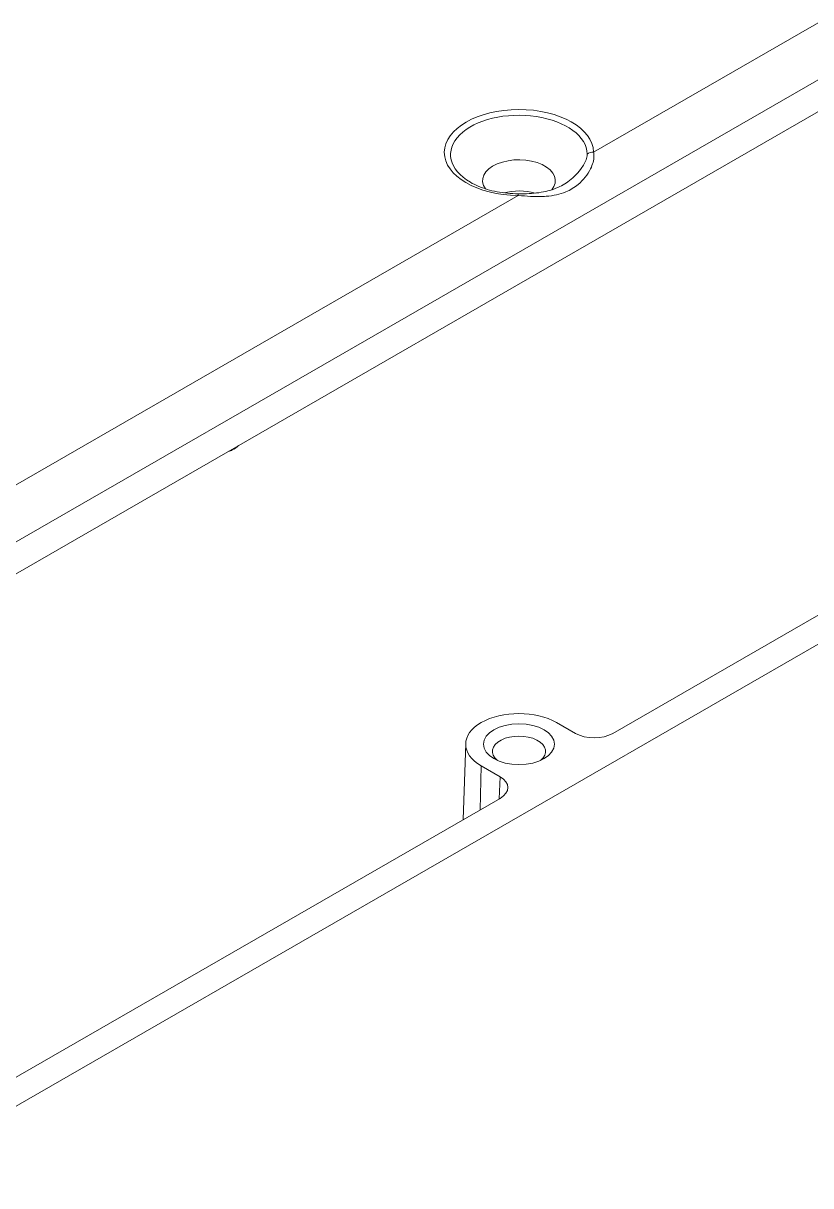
# Model space of a CAD drawing. Header units: millimetres. Extents: x 14 to 1104, y 14 to 850.
# Drawn here: x 933.3 to 977.7, y 599.6 to 665.2 of the extents above; entities that cross this region are included whole.
import ezdxf

# ---------------------------------------------------------------- set-up
doc = ezdxf.new("R2010")
doc.units = ezdxf.units.MM
doc.header["$LTSCALE"] = 4
doc.layers.add('Visible (ANSI)', color=7, linetype='Continuous', lineweight=9)
doc.layers.add('Visible Narrow (ANSI)', color=7, linetype='Continuous', lineweight=9)

msp = doc.modelspace()

# ---------------------------------------------------------------- linework, layer by layer
at = {"layer": 'Visible (ANSI)'}
for p, q in [((889.875, 609.342), (1039.781, 695.668)), ((1039.783, 665.661), (889.874, 579.334)), ((966.596, 625.144), (1035.186, 664.642)), ((963.414, 625.755), (964.475, 625.144)), ((958.293, 624.565), (958.156, 620.284)), ((960.232, 622.701), (959.171, 623.312)), ((891.642, 581.981), (960.232, 621.48))]:
    msp.add_line(p, q, dxfattribs=at)
for centre, major_axis, ratio, start_param, end_param in [((961.293, 656.299), (2.05, 0), 0.575862, 5.833608, 9.821526), ((961.293, 654.541), (-2.05, 0), 0.575862, 4.252621, 5.139993), ((961.293, 624.533), (-3, 0), 0.575862, 3.926991, 7.068583), ((961.293, 624.125), (1.5, 0), 0.575862, 5.65811, 10.049853), ((965.535, 625.755), (1.5, 0), 0.576256, 3.927333, 5.497445), ((959.171, 622.09), (-1.501, 0), 0.575467, 2.356537, 3.926648)]:
    msp.add_ellipse(centre, major_axis=major_axis, ratio=ratio, start_param=start_param, end_param=end_param, dxfattribs=at)
msp.add_ellipse((961.293, 624.533), major_axis=(2, 0), ratio=0.575862, dxfattribs=at)
for points, knots in [([(961.253, 655.562), (961.049, 655.563), (960.846, 655.573), (960.445, 655.612), (960.248, 655.64), (959.865, 655.714), (959.679, 655.759), (959.324, 655.865), (959.155, 655.925), (958.839, 656.059), (958.692, 656.132), (958.557, 656.21)], [5.5080044, 5.5080044, 5.5080044, 5.5080044, 5.6638111, 5.6638111, 5.8196178, 5.8196178, 5.9754245, 5.9754245, 6.1312312, 6.1312312, 6.2870379, 6.2870379, 6.2870379, 6.2870379]), ([(963.796, 656.075), (963.663, 655.999), (963.525, 655.931), (963.234, 655.814), (963.082, 655.765), (962.763, 655.683), (962.596, 655.65), (962.244, 655.601), (962.059, 655.584), (961.669, 655.564), (961.464, 655.561), (961.253, 655.562)], [0.3226747, 0.3226747, 0.3226747, 0.3226747, 0.3878066, 0.3878066, 0.4529385, 0.4529385, 0.5180704, 0.5180704, 0.5832023, 0.5832023, 0.6483342, 0.6483342, 0.6483342, 0.6483342]), ([(944.921, 641.041), (944.992, 641.064), (945.061, 641.09), (945.258, 641.183), (945.379, 641.261), (945.484, 641.366)], [7.5682079, 7.5682079, 7.5682079, 7.5682079, 7.7539793, 7.7539793, 8.1129539, 8.1129539, 8.1129539, 8.1129539])]:
    msp.add_open_spline(points, degree=3, knots=knots, dxfattribs=at)
at = {"layer": 'Visible Narrow (ANSI)'}
for p, q in [((1036.203, 698.633), (965.5, 657.918)), ((889.835, 611.125), (1039.742, 697.451)), ((961.25, 655.471), (890.546, 614.755)), ((959.116, 620.837), (959.171, 623.312)), ((960.176, 621.447), (960.232, 622.701))]:
    msp.add_line(p, q, dxfattribs=at)
for centre, major_axis, ratio, start_param, end_param in [((961.293, 657.893), (4.207, 0), 0.575862, 0.010217, 4.702172), ((961.293, 657.773), (-3.854, 0), 0.575862, 3.15181, 7.064731), ((965.5, 657.509), (-0.5, -0.009), 0.817504, 4.697885, 5.483283), ((961.25, 655.062), (0.003, 0.5), 0.008353, 0, 0.613682)]:
    msp.add_ellipse(centre, major_axis=major_axis, ratio=ratio, start_param=start_param, end_param=end_param, dxfattribs=at)
for points, knots in [([(961.25, 655.471), (961.493, 655.449), (961.728, 655.43), (962.267, 655.402), (962.559, 655.401), (963.236, 655.454), (963.601, 655.533), (964.189, 655.777), (964.426, 655.919), (964.781, 656.214), (964.914, 656.349), (965.15, 656.646), (965.253, 656.807), (965.392, 657.093), (965.438, 657.213), (965.505, 657.457), (965.525, 657.581), (965.525, 657.776), (965.518, 657.849), (965.5, 657.918)], [-0.6483342, -0.6483342, -0.6483342, -0.6483342, -0.585913, -0.585913, -0.4978819, -0.4978819, -0.3683268, -0.3683268, -0.2671454, -0.2671454, -0.1977393, -0.1977393, -0.1274986, -0.1274986, -0.0793957, -0.0793957, -0.0305368, -0.0305368, 0, 0, 0, 0]), ([(965.146, 657.796), (965.147, 657.742), (965.139, 657.684), (965.103, 657.529), (965.065, 657.43), (964.969, 657.233), (964.911, 657.136), (964.752, 656.903), (964.642, 656.769), (964.404, 656.522), (964.275, 656.407), (964.029, 656.221), (963.914, 656.144), (963.796, 656.076)], [0, 0, 0, 0, 0.0305368, 0.0305368, 0.0793957, 0.0793957, 0.1274986, 0.1274986, 0.1977393, 0.1977393, 0.2671454, 0.2671454, 0.3226747, 0.3226747, 0.3226747, 0.3226747])]:
    msp.add_open_spline(points, degree=3, knots=knots, dxfattribs=at)

doc.saveas('drawing.dxf')
